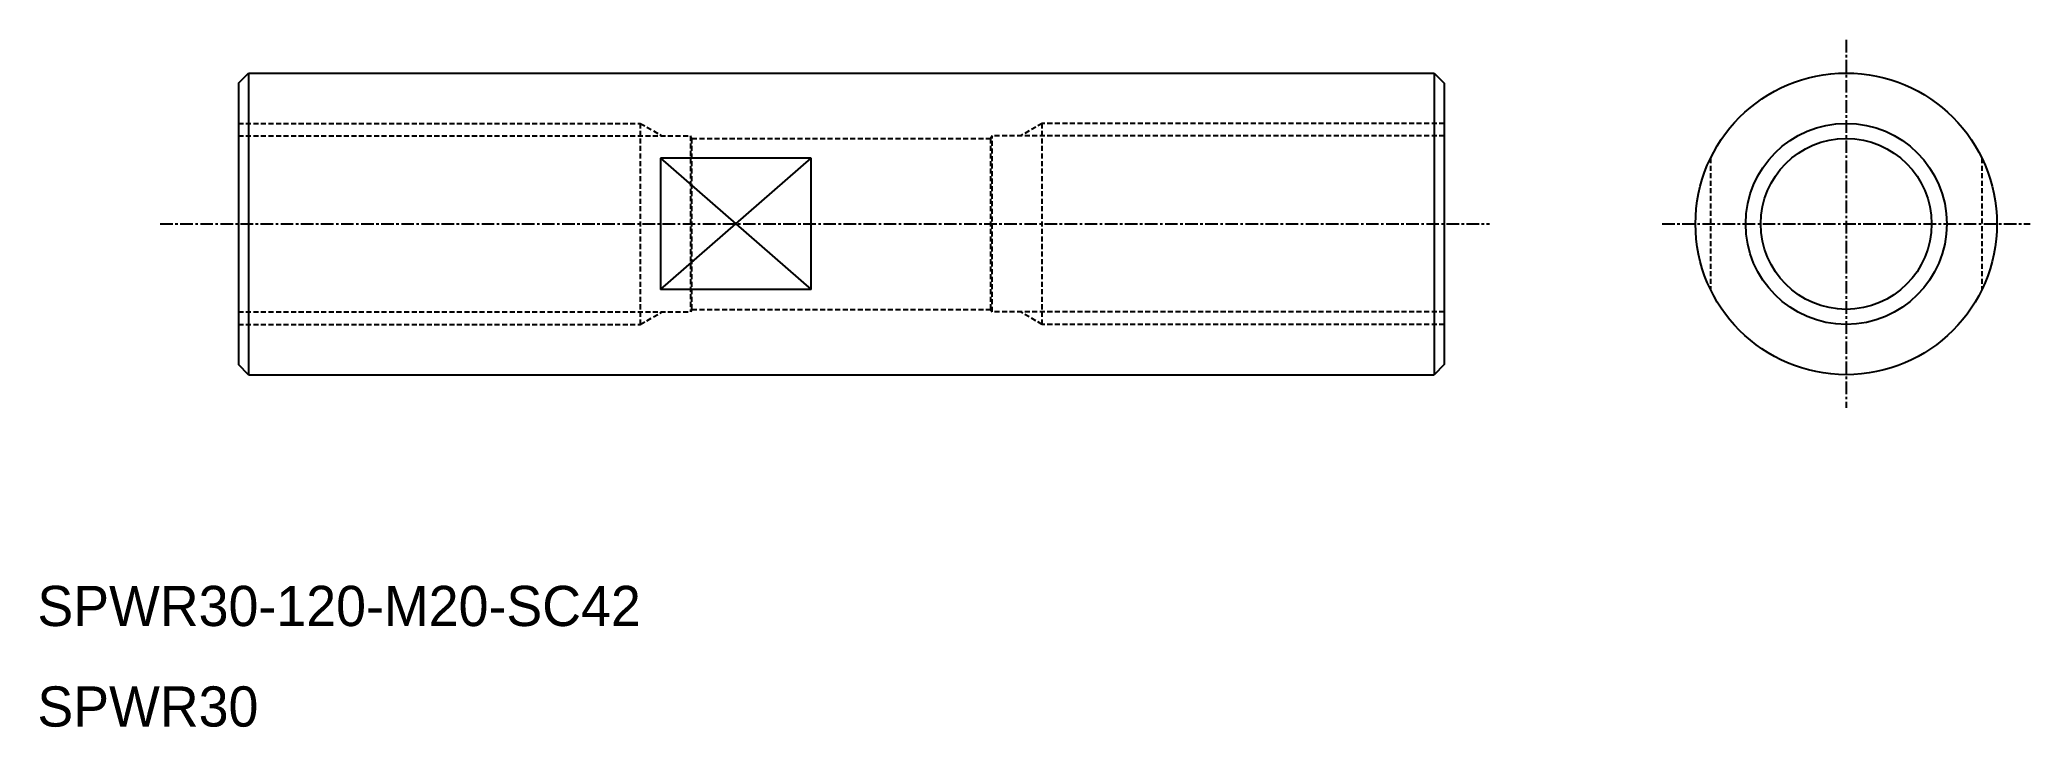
# Model space of a CAD drawing. Extents: x 10 to 208, y 10 to 78.
import ezdxf

# ---------------------------------------------------------------- set-up
doc = ezdxf.new("R2010")
doc.units = 0
doc.linetypes.add('CENTER', pattern=[2, 1.25, -0.25, 0.25, -0.25])
doc.linetypes.add('DASHED', pattern=[0.75, 0.5, -0.25])
doc.layers.get('0').update_dxf_attribs({"linetype": 'CONTINUOUS'})
doc.layers.add('CENTER', color=1, linetype='CENTER')

msp = doc.modelspace()

# ---------------------------------------------------------------- linework, layer by layer
at = {"color": 7, "linetype": 'CONTINUOUS'}
for p, q in [((30, 74), (31, 75)), ((30, 74), (30, 46)), ((31, 75), (149, 75)), ((31, 75), (31, 45)), ((55.5, 75), (55.5, 75)), ((80, 75), (80, 75)), ((149, 75), (149, 45)), ((149, 75), (150, 74)), ((150, 74), (150, 46)), ((30, 70), (30, 50)), ((150, 70), (150, 50)), ((72, 66.54), (72, 53.46)), ((87, 66.54), (72, 66.54)), ((87, 53.46), (87, 66.54)), ((87, 53.46), (72, 53.46)), ((31, 45), (30, 46)), ((150, 46), (149, 45)), ((31, 45), (149, 45))]:
    msp.add_line(p, q, dxfattribs=at)
at = {"color": 3, "linetype": 'DASHED'}
for p, q in [((30, 70), (70, 70)), ((70, 70), (70, 50)), ((70, 70), (72.17, 68.75)), ((110, 70), (107.83, 68.75)), ((150, 70), (110, 70)), ((110, 50), (110, 70)), ((30, 68.75), (75, 68.75)), ((75, 68.75), (75, 51.25)), ((75.14, 68.5), (75, 68.75)), ((75.14, 51.5), (75.14, 68.5)), ((75.14, 68.5), (104.86, 68.5)), ((105, 68.75), (104.86, 68.5)), ((104.86, 68.5), (104.86, 51.5)), ((150, 68.75), (105, 68.75)), ((105, 51.25), (105, 68.75)), ((176.5, 66.54), (176.5, 53.46)), ((203.5, 66.54), (203.5, 53.46)), ((75.14, 51.5), (75, 51.25)), ((75.14, 51.5), (104.86, 51.5)), ((104.86, 51.5), (105, 51.25)), ((30, 51.25), (75, 51.25)), ((30, 50), (70, 50)), ((70, 50), (72.17, 51.25)), ((150, 51.25), (105, 51.25)), ((110, 50), (107.83, 51.25)), ((150, 50), (110, 50))]:
    msp.add_line(p, q, dxfattribs=at)
at = {"color": 3, "linetype": 'CONTINUOUS'}
for p, q in [((72, 53.46), (87, 66.54)), ((72, 66.54), (87, 53.46))]:
    msp.add_line(p, q, dxfattribs=at)
at = {"color": 7, "linetype": 'CONTINUOUS'}
for radius in [15, 8.5]:
    msp.add_circle((190, 60), radius, dxfattribs=at)
at = {"color": 3}
msp.add_circle((190, 60), 10, dxfattribs=at)
at = {"layer": 'CENTER', "color": 1, "linetype": 'CENTER'}
for p, q in [((190, 78.31), (190, 41.69)), ((22.22, 60), (154.49, 60)), ((171.69, 60), (208.31, 60))]:
    msp.add_line(p, q, dxfattribs=at)

# ---------------------------------------------------------------- texts
at = {"color": 7, "linetype": 'CONTINUOUS'}
for s, p in [('SPWR30-120-M20-SC42', (10, 20)), ('SPWR30', (10, 10))]:
    msp.add_text(s, height=4, dxfattribs=at).set_placement(p)

doc.saveas('drawing.dxf')
